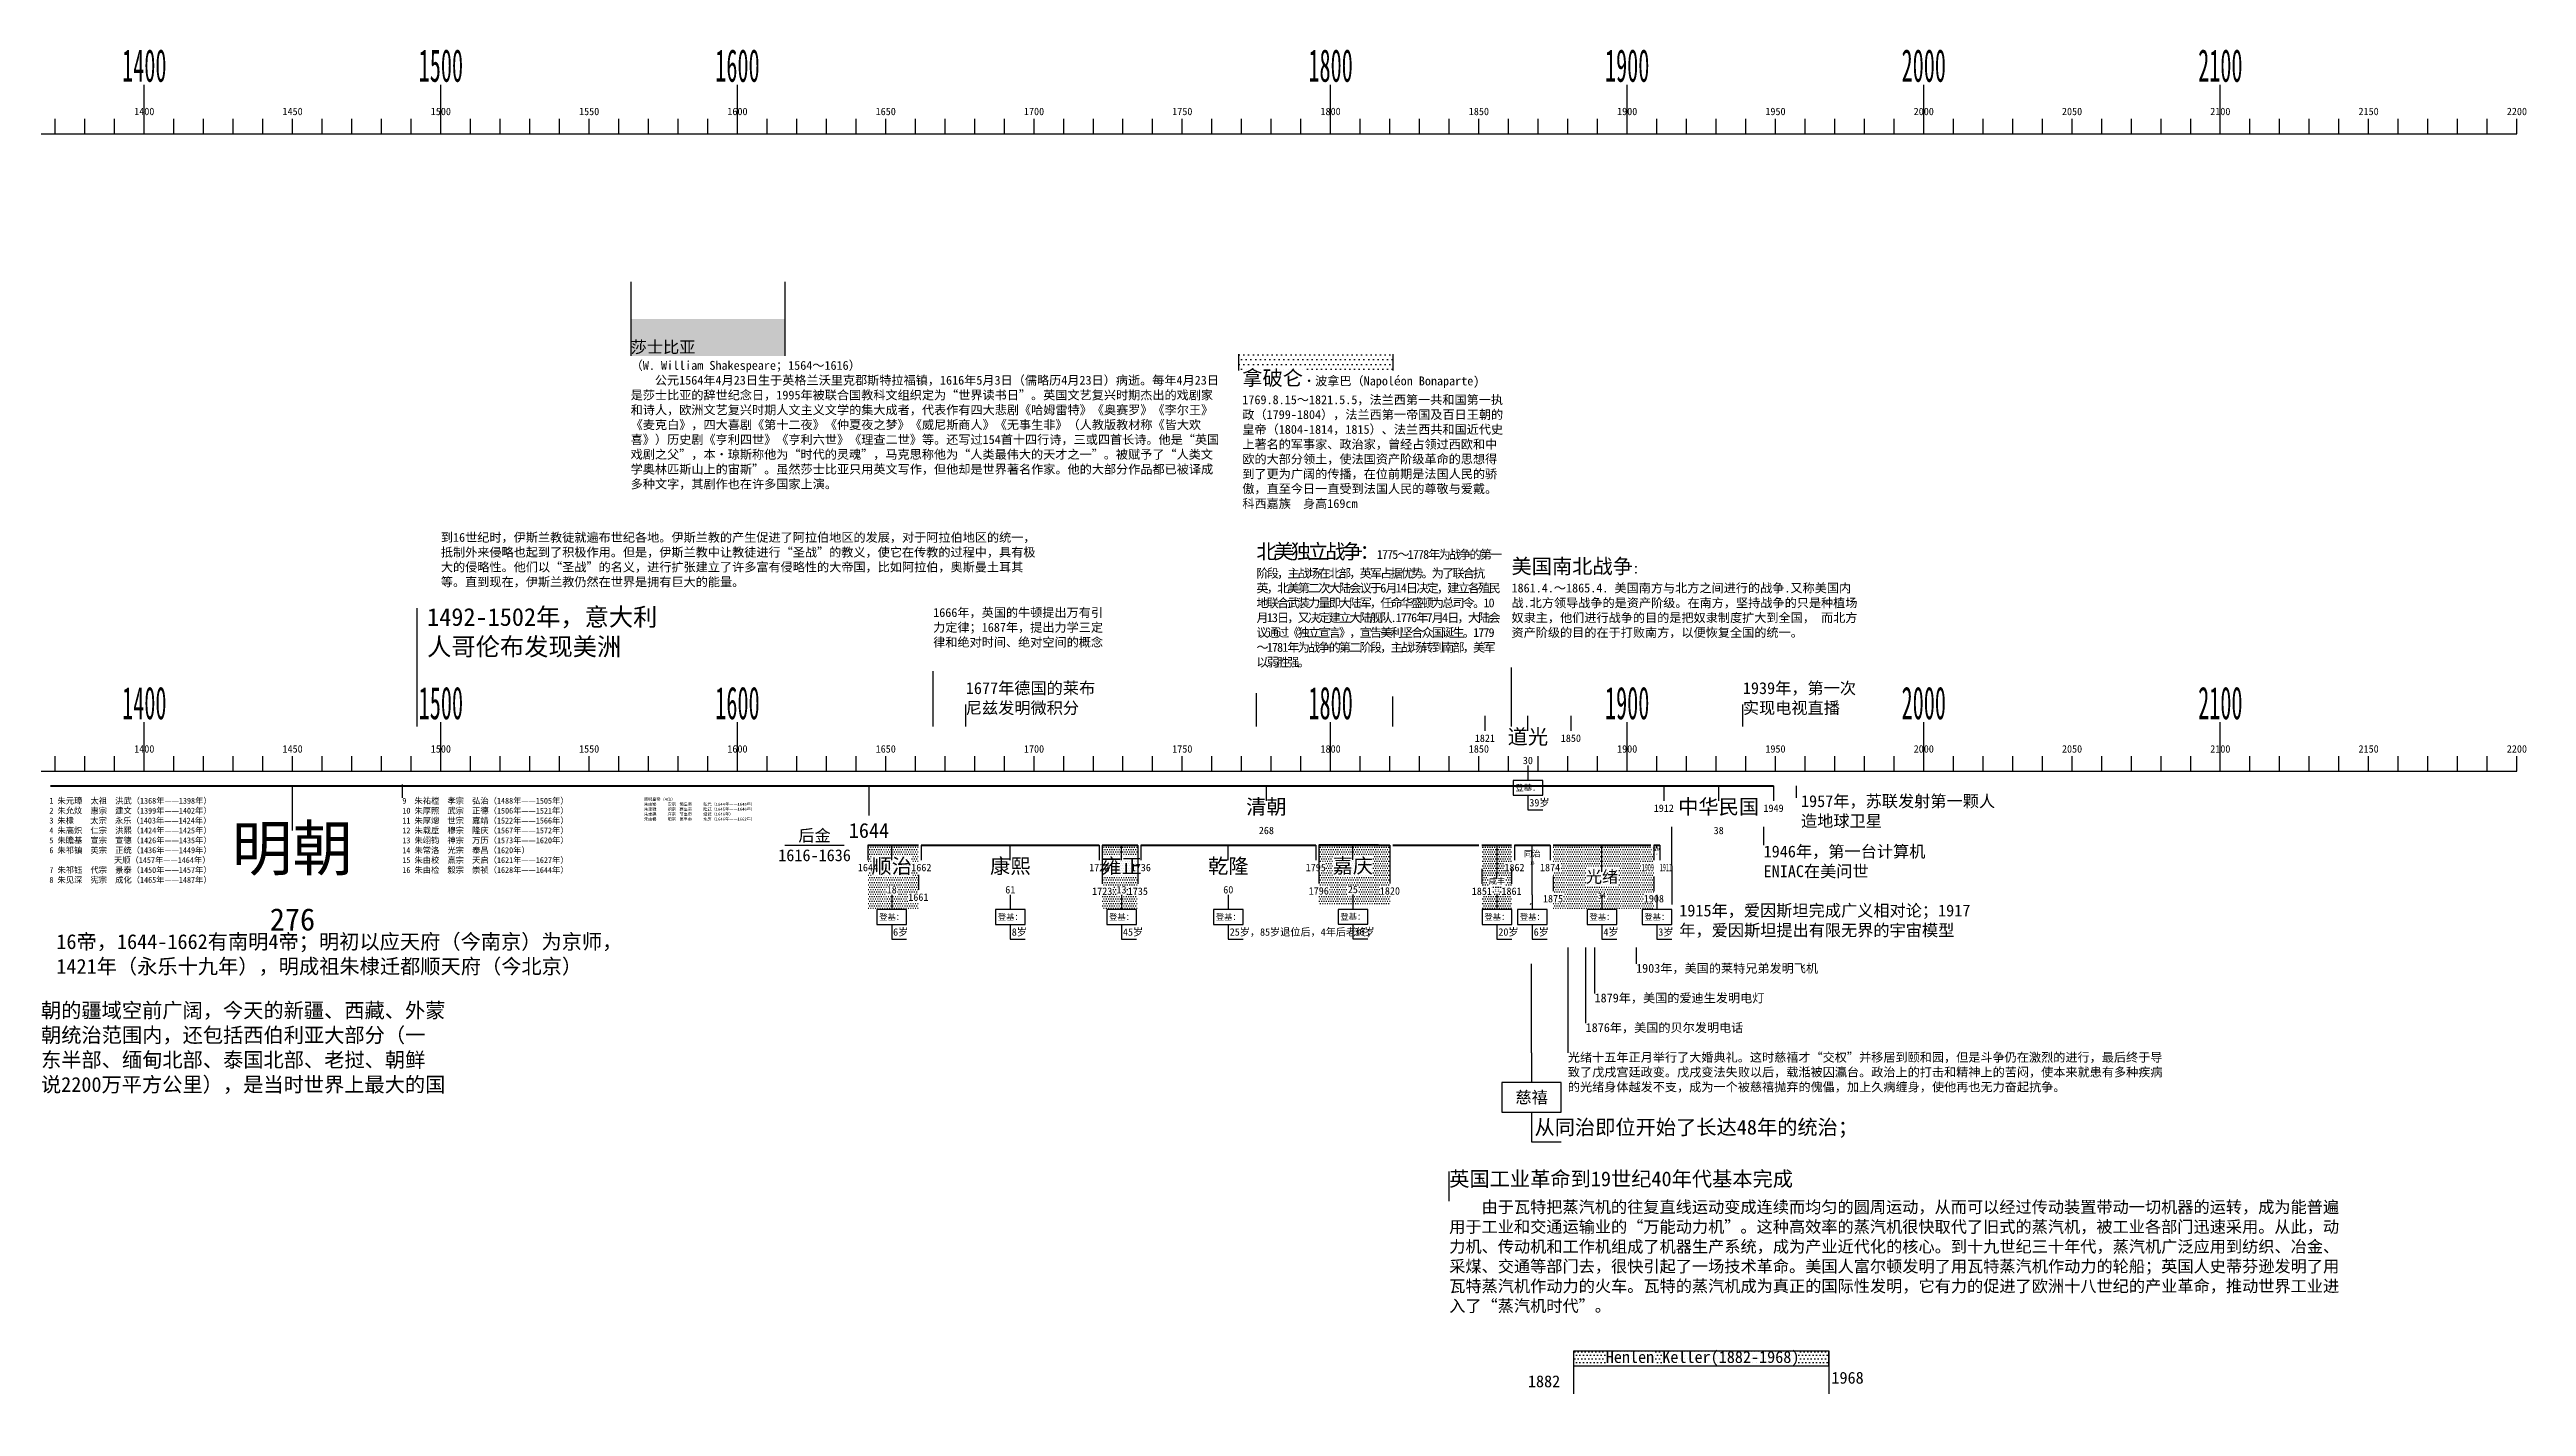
# Model space of a CAD drawing. Header units: millimetres. Extents: x 832 to 8037, y -157 to 740.
# Drawn here: x 6407 to 7242, y 282 to 740 of the extents above; entities that cross this region are included whole.
import ezdxf
from ezdxf.enums import TextEntityAlignment as Align

# ---------------------------------------------------------------- set-up
doc = ezdxf.new("R2010")
doc.units = ezdxf.units.MM
doc.header["$LTSCALE"] = 0.3
for name, color, linetype in [('event', 7, 'Continuous'), ('talent', 7, 'Continuous'), ('基准', 7, 'Continuous'), ('朝代', 7, 'Continuous'), ('箭头', 1, 'Continuous')]:
    doc.layers.add(name, color=color, linetype=linetype)
doc.layers.add('粗线', color=5, linetype='Continuous', lineweight=50)
doc.styles.get("Standard").update_dxf_attribs({"font": ''})
doc.styles.get('Standard').set_extended_font_data('SimSun')
pattern_1 = [(0, (0, 0), (0.396875, 0.79375), [0, -0.79375])]

# ---------------------------------------------------------------- blocks, each defined once
blk = doc.blocks.new('h1')
blk.add_line((0, 0), (0, 5))
blk.add_attdef('22', text='', height=2.5).set_placement((0, 7.5), align=Align.MIDDLE_CENTER)
blk = doc.blocks.new('h8')
at = {"layer": '朝代', "color": 7}
blk.add_line((0, 0), (0, 16.5), dxfattribs=at)
at = {"layer": '朝代', "color": 1, "width": 0.5}
blk.add_attdef('00', text='', height=11, dxfattribs=at).set_placement((0, 23), align=Align.MIDDLE_CENTER)
blk = doc.blocks.new('time')
at = {"layer": '朝代'}
blk.add_line((0, 0), (0, -5), dxfattribs=at)
blk.add_attdef('22', text='', height=2.5, dxfattribs=at).set_placement((0, -7.5), align=Align.MIDDLE_CENTER)
blk = doc.blocks.new('dynasty')
at = {"layer": '基准'}
blk.add_line((0, -5), (0, 0), dxfattribs=at)
at = {"layer": '朝代', "color": 1}
for tag, height, p in [('chao', 5, (0, -7)), ('始终', 2.5, (0, -11)), ('时间', 2.5, (0, -15))]:
    blk.add_attdef(tag, text='', height=height, dxfattribs=at).set_placement(p, align=Align.MIDDLE_CENTER)
blk = doc.blocks.new('event')
at = {"layer": 'event', "color": 5}
for p, q in [((5, -5), (-5, -5)), ((-5, -5), (-5, -10)), ((5, -10), (5, -5)), ((-5, -10), (0, -10)), ((0, -10), (2.5, -10)), ((0, -10), (0, -15)), ((2.5, -10), (5, -10)), ((0, -15), (5, -15))]:
    blk.add_line(p, q, dxfattribs=at)
blk.add_lwpolyline([(0, 0), (0, -5)], dxfattribs=at)
at = {"layer": 'event'}
blk.add_attdef('简要：', text='', height=2, dxfattribs=at).set_placement((0, -7.5), align=Align.MIDDLE_CENTER)
blk.add_attdef('事件', text='', height=2.5, dxfattribs=at).set_placement((0.48, -12.54), align=Align.MIDDLE_LEFT)

msp = doc.modelspace()

# ---------------------------------------------------------------- hatches: boundary and pattern name
at = {"layer": 'event'}
h = msp.add_hatch(dxfattribs=at)
h.set_pattern_fill('DOTS', color=256, style=0)
h.set_pattern_definition([(0, (0, 200.1068), (0.79375, 1.5875), [0, -1.5875])])
h.paths.add_polyline_path([(6838.811, 636.89), (6807.809, 636.89), (6807.809, 631.4), (6838.811, 631.4)])
h.paths.add_polyline_path([(6859.811, 636.89), (6838.811, 636.89), (6838.811, 631.4), (6859.811, 631.4)])
h.paths.add_polyline_path([(6808.294, 632.15), (6896.828, 632.15), (6896.828, 568.522), (6808.294, 568.522)], flags=9)
at = {"layer": 'talent'}
h = msp.add_hatch(dxfattribs=at)
h.set_pattern_fill('DOTS,_I', color=256, scale=0.5, style=2)
h.set_pattern_definition(pattern_1)
h.paths.add_polyline_path([(6682.809, 471.294), (6699.809, 471.294), (6699.809, 449.58), (6682.809, 449.58)])
h = msp.add_hatch(dxfattribs=at)
h.set_pattern_fill('DOTS,_I', color=256, scale=0.5, style=2)
h.set_pattern_definition(pattern_1)
h.paths.add_polyline_path([(6761.811, 471.294), (6773.811, 471.294), (6773.811, 449.58), (6761.811, 449.58)])
h = msp.add_hatch(dxfattribs=at)
h.set_pattern_fill('DOTS', color=256, scale=0.5, style=0)
h.paths.add_polyline_path([(6858.809, 471.294), (6834.793, 471.294), (6834.793, 451.509), (6858.809, 451.509)])
h = msp.add_hatch(dxfattribs=at)
h.set_pattern_fill('DOTS,_I', color=256, scale=0.5, style=2)
h.set_pattern_definition(pattern_1)
h.paths.add_polyline_path([(6899.888, 471.294), (6889.811, 471.294), (6889.811, 449.58), (6899.888, 449.58)])
h.paths.add_polyline_path([(6895.647, 453.936), (6903.974, 453.936), (6903.974, 457.582), (6895.647, 457.582)], flags=9)
h.paths.add_polyline_path([(6885.647, 453.936), (6893.974, 453.936), (6893.974, 457.582), (6885.647, 457.582)], flags=9)
h.paths.add_polyline_path([(6896.646, 461.936), (6904.973, 461.936), (6904.973, 465.582), (6896.646, 465.582)], flags=9)
h.paths.add_polyline_path([(6893.937, 455.326), (6895.839, 455.326), (6895.839, 456.768), (6893.937, 456.768)], flags=24)
h.paths.add_polyline_path([(6891.396, 457.352), (6898.38, 457.352), (6898.38, 461.236), (6891.396, 461.236)], flags=24)
h = msp.add_hatch(dxfattribs=at)
h.set_pattern_fill('DOTS,_I', color=256, scale=0.5, style=2)
h.set_pattern_definition(pattern_1)
h.paths.add_polyline_path([(6913.811, 471.294), (6947.811, 471.294), (6947.811, 449.58), (6913.811, 449.58)])
h = msp.add_hatch(dxfattribs=at)
h.set_pattern_fill('DOTS', color=256, scale=0.75, style=0)
h.set_pattern_definition([(0, (0, -230.5482), (0.5953125, 1.190625), [0, -1.190625])])
h.paths.add_polyline_path([(6938.811, 300.745), (6938.811, 295.745), (7006.809, 295.745), (7006.809, 300.745)])
h.paths.add_polyline_path([(6920.809, 300.745), (6920.809, 295.745), (6938.811, 295.745), (6938.811, 300.745)], flags=17)
h.paths.add_polyline_path([(6930.583, 301.695), (6999.494, 301.695), (6999.494, 294.628), (6930.583, 294.628)], flags=9)
h.paths.add_polyline_path([(6976.809, 296.745), (7017.765, 296.745), (7017.765, 282.012), (6976.809, 282.012)], flags=9)
at = {"layer": '朝代'}
h = msp.add_hatch(dxfattribs=at)
h.set_pattern_fill('DOTS', color=256, style=0)
h.set_pattern_definition([(0, (0, 190.0198), (0.79375, 1.5875), [0, -1.5875])])
h.paths.add_polyline_path([(6602.809, 648.813), (6602.809, 641.313), (6638.811, 641.313), (6638.811, 648.813)])
h.paths.add_polyline_path([(6654.809, 641.313), (6654.809, 648.813), (6638.811, 648.813), (6638.811, 641.313)])
h.paths.add_polyline_path([(6638.811, 641.313), (6638.811, 636.313), (6654.809, 636.313), (6654.809, 641.313)], flags=16)
h.paths.add_polyline_path([(6602.809, 641.313), (6602.809, 636.313), (6638.811, 636.313), (6638.811, 641.313)], flags=16)
h.paths.add_polyline_path([(6601.809, 642.313), (6801.776, 642.313), (6801.776, 576.692), (6601.809, 576.692)], flags=9)

# ---------------------------------------------------------------- linework, layer by layer
for p, q in [((6518.809, 496.294), (6525.809, 496.294)), ((6525.809, 491.794), (6525.809, 487.294))]:
    msp.add_line(p, q)
at = {"lineweight": 30}
msp.add_line((6654.811, 471.294), (6674.811, 471.294), dxfattribs=at)
at = {"layer": 'event'}
for p, q in [((6602.809, 661.313), (6602.809, 636.313)), ((6654.809, 661.313), (6654.809, 636.313)), ((6807.809, 636.89), (6807.809, 631.4)), ((6530.809, 511.294), (6530.809, 551.294)), ((6704.809, 511.294), (6704.809, 530.02)), ((6899.809, 511.294), (6899.809, 531.294)), ((6715.809, 511.294), (6715.809, 518.794)), ((6813.809, 511.294), (6813.809, 522.615)), ((6859.809, 511.294), (6859.809, 521.452)), ((6977.809, 511.294), (6977.809, 518.794)), ((6598.809, 496.294), (6602.809, 496.294)), ((6648.809, 496.294), (6654.809, 496.294)), ((6918.809, 496.294), (6924.809, 496.294)), ((6918.809, 496.294), (6920.809, 496.294)), ((6938.811, 496.294), (6941.811, 496.294)), ((6948.809, 496.294), (6953.809, 496.294)), ((6968.809, 496.294), (6977.809, 496.294)), ((6978.809, 496.294), (6984.809, 496.294)), ((6988.809, 496.294), (6995.809, 496.294)), ((6998.809, 496.294), (7006.809, 496.294)), ((6995.809, 491.294), (6995.809, 487.277)), ((6953.809, 477.482), (6953.811, 451.294)), ((6984.809, 477.482), (6984.809, 471.294)), ((6924.809, 436.783), (6924.809, 411.294)), ((6927.809, 436.783), (6927.809, 421.294)), ((6941.811, 436.783), (6941.811, 431.294)), ((6941.811, 411.92), (6941.811, 411.92)), ((6878.809, 351.294), (6878.809, 361.294))]:
    msp.add_line(p, q, dxfattribs=at)
at = {"layer": 'event', "color": 5}
msp.add_line((6906.811, 454.58), (6906.811, 471.294), dxfattribs=at)
at = {"layer": 'talent'}
for p, q in [((6920.809, 295.745), (6920.809, 300.745)), ((6920.809, 300.745), (7006.809, 300.745)), ((7006.809, 295.745), (7006.809, 300.745)), ((7006.809, 300.745), (7006.809, 286.294)), ((6920.809, 286.294), (6920.809, 295.745)), ((6920.809, 295.745), (7006.809, 295.745))]:
    msp.add_line(p, q, dxfattribs=at)
at = {"layer": '基准'}
for p, q in [((838.809, 711.294), (7238.809, 711.294)), ((6408.809, 711.294), (6408.809, 716.294)), ((6418.809, 711.294), (6418.809, 716.294)), ((6428.809, 711.294), (6428.809, 716.294)), ((6448.809, 711.294), (6448.809, 716.294)), ((6458.809, 711.294), (6458.809, 716.294)), ((6468.809, 711.294), (6468.809, 716.294)), ((6478.809, 711.294), (6478.809, 716.294)), ((6498.809, 711.294), (6498.809, 716.294)), ((6508.809, 711.294), (6508.809, 716.294)), ((6518.809, 711.294), (6518.809, 716.294)), ((6528.809, 711.294), (6528.809, 716.294)), ((6548.809, 711.294), (6548.809, 716.294)), ((6558.809, 711.294), (6558.809, 716.294)), ((6568.809, 711.294), (6568.809, 716.294)), ((6578.809, 711.294), (6578.809, 716.294)), ((6598.809, 711.294), (6598.809, 716.294)), ((6608.809, 711.294), (6608.809, 716.294)), ((6618.809, 711.294), (6618.809, 716.294)), ((6628.809, 711.294), (6628.809, 716.294)), ((6648.809, 711.294), (6648.809, 716.294)), ((6658.809, 711.294), (6658.809, 716.294)), ((6668.809, 711.294), (6668.809, 716.294)), ((6678.809, 711.294), (6678.809, 716.294)), ((6698.809, 711.294), (6698.809, 716.294)), ((6708.809, 711.294), (6708.809, 716.294)), ((6718.809, 711.294), (6718.809, 716.294)), ((6728.809, 711.294), (6728.809, 716.294)), ((6748.809, 711.294), (6748.809, 716.294)), ((6758.809, 711.294), (6758.809, 716.294)), ((6768.809, 711.294), (6768.809, 716.294)), ((6778.809, 711.294), (6778.809, 716.294)), ((6798.809, 711.294), (6798.809, 716.294)), ((6808.809, 711.294), (6808.809, 716.294)), ((6818.809, 711.294), (6818.809, 716.294)), ((6828.809, 711.294), (6828.809, 716.294)), ((6848.809, 711.294), (6848.809, 716.294)), ((6858.809, 711.294), (6858.809, 716.294)), ((6868.809, 711.294), (6868.809, 716.294)), ((6878.809, 711.294), (6878.809, 716.294)), ((6898.809, 711.294), (6898.809, 716.294)), ((6908.809, 711.294), (6908.809, 716.294)), ((6918.809, 711.294), (6918.809, 716.294)), ((6928.809, 711.294), (6928.809, 716.294)), ((6948.809, 711.294), (6948.809, 716.294)), ((6958.809, 711.294), (6958.809, 716.294)), ((6968.809, 711.294), (6968.809, 716.294)), ((6978.809, 711.294), (6978.809, 716.294)), ((6998.809, 711.294), (6998.809, 716.294)), ((7008.809, 711.294), (7008.809, 716.294)), ((7018.809, 711.294), (7018.809, 716.294)), ((7028.809, 711.294), (7028.809, 716.294)), ((7048.809, 711.294), (7048.809, 716.294)), ((7058.809, 711.294), (7058.809, 716.294)), ((7068.809, 711.294), (7068.809, 716.294)), ((7078.809, 711.294), (7078.809, 716.294)), ((7098.809, 711.294), (7098.809, 716.294)), ((7108.809, 711.294), (7108.809, 716.294)), ((7118.809, 711.294), (7118.809, 716.294)), ((7128.809, 711.294), (7128.809, 716.294)), ((7148.809, 711.294), (7148.809, 716.294)), ((7158.809, 711.294), (7158.809, 716.294)), ((7168.809, 711.294), (7168.809, 716.294)), ((7178.809, 711.294), (7178.809, 716.294)), ((7198.809, 711.294), (7198.809, 716.294)), ((7208.809, 711.294), (7208.809, 716.294)), ((7218.809, 711.294), (7218.809, 716.294)), ((7228.809, 711.294), (7228.809, 716.294)), ((6408.809, 496.294), (6408.809, 501.294)), ((6418.809, 496.294), (6418.809, 501.294)), ((6428.809, 496.294), (6428.809, 501.294)), ((6448.809, 496.294), (6448.809, 501.294)), ((6458.809, 496.294), (6458.809, 501.294)), ((6468.809, 496.294), (6468.809, 501.294)), ((6478.809, 496.294), (6478.809, 501.294)), ((6498.809, 496.294), (6498.809, 501.294)), ((6508.809, 496.294), (6508.809, 501.294)), ((6518.809, 496.294), (6518.809, 501.294)), ((6528.809, 496.294), (6528.809, 501.294)), ((6548.809, 496.294), (6548.809, 501.294)), ((6558.809, 496.294), (6558.809, 501.294)), ((6568.809, 496.294), (6568.809, 501.294)), ((6578.809, 496.294), (6578.809, 501.294)), ((6598.809, 496.294), (6598.809, 501.294)), ((6608.809, 496.294), (6608.809, 501.294)), ((6618.809, 496.294), (6618.809, 501.294)), ((6628.809, 496.294), (6628.809, 501.294)), ((6648.809, 496.294), (6648.809, 501.294)), ((6658.809, 496.294), (6658.809, 501.294)), ((6668.809, 496.294), (6668.809, 501.294)), ((6678.809, 496.294), (6678.809, 501.294)), ((6698.809, 496.294), (6698.809, 501.294)), ((6708.809, 496.294), (6708.809, 501.294)), ((6718.809, 496.294), (6718.809, 501.294)), ((6728.809, 496.294), (6728.809, 501.294)), ((6748.809, 496.294), (6748.809, 501.294)), ((6758.809, 496.294), (6758.809, 501.294)), ((6768.809, 496.294), (6768.809, 501.294)), ((6778.809, 496.294), (6778.809, 501.294)), ((6798.809, 496.294), (6798.809, 501.294)), ((6808.809, 496.294), (6808.809, 501.294)), ((6818.809, 496.294), (6818.809, 501.294)), ((6828.809, 496.294), (6828.809, 501.294)), ((6848.809, 496.294), (6848.809, 501.294)), ((6858.809, 496.294), (6858.809, 501.294)), ((6868.809, 496.294), (6868.809, 501.294)), ((6878.809, 496.294), (6878.809, 501.294)), ((6898.809, 496.294), (6898.809, 501.294)), ((6908.809, 496.294), (6908.809, 501.294)), ((6918.809, 496.294), (6918.809, 501.294)), ((6928.809, 496.294), (6928.809, 501.294)), ((6948.809, 496.294), (6948.809, 501.294)), ((6958.809, 496.294), (6958.809, 501.294)), ((6968.809, 496.294), (6968.809, 501.294)), ((6978.809, 496.294), (6978.809, 501.294)), ((6998.809, 496.294), (6998.809, 501.294)), ((7008.809, 496.294), (7008.809, 501.294)), ((7018.809, 496.294), (7018.809, 501.294)), ((7028.809, 496.294), (7028.809, 501.294)), ((7048.809, 496.294), (7048.809, 501.294)), ((7058.809, 496.294), (7058.809, 501.294)), ((7068.809, 496.294), (7068.809, 501.294)), ((7078.809, 496.294), (7078.809, 501.294)), ((7098.809, 496.294), (7098.809, 501.294)), ((7108.809, 496.294), (7108.809, 501.294)), ((7118.809, 496.294), (7118.809, 501.294)), ((7128.809, 496.294), (7128.809, 501.294)), ((7148.809, 496.294), (7148.809, 501.294)), ((7158.809, 496.294), (7158.809, 501.294)), ((7168.809, 496.294), (7168.809, 501.294)), ((7178.809, 496.294), (7178.809, 501.294)), ((7198.809, 496.294), (7198.809, 501.294)), ((7208.809, 496.294), (7208.809, 501.294)), ((7218.809, 496.294), (7218.809, 501.294)), ((7228.809, 496.294), (7228.809, 501.294)), ((838.809, 496.294), (7238.809, 496.294))]:
    msp.add_line(p, q, dxfattribs=at)
at = {"layer": '朝代'}
for p, q in [((6859.811, 636.89), (6859.811, 631.4)), ((6761.811, 471.294), (6761.811, 463.294)), ((6773.811, 471.294), (6773.811, 463.294)), ((6855.013, 471.395), (6834.793, 471.395)), ((6834.809, 471.294), (6834.809, 463.294)), ((6858.809, 471.294), (6858.809, 463.294)), ((6894.888, 471.294), (6894.888, 462.066)), ((6930.311, 466.294), (6930.311, 471.294)), ((6906.406, 451.618), (6906.144, 451.294)), ((6918.809, 436.783), (6918.809, 401.294)), ((6906.6, 401.294), (6906.6, 431.294))]:
    msp.add_line(p, q, dxfattribs=at)
for points in [[(6721.989, 463.945, 0, 0, 0), (6710.481, 463.945, 2, 0, 0), (6705.851, 463.945, 0, 0, 0)], [(6739.633, 463.945, 0, 0, 0), (6751.14, 463.945, 2, 0, 0), (6755.771, 463.945, 0, 0, 0)], [(6796.542, 463.945, 0, 0, 0), (6785.034, 463.945, 2, 0, 0), (6780.404, 463.945, 0, 0, 0)], [(6812.08, 463.945, 0, 0, 0), (6823.587, 463.945, 2, 0, 0), (6828.218, 463.945, 0, 0, 0)]]:
    msp.add_lwpolyline(points, format="xyseb", dxfattribs=at)
at = {"layer": '粗线', "color": 1}
for p, q in [((6407.158, 491.294), (6683.158, 491.294)), ((6834.809, 471.294), (6834.809, 471.294))]:
    msp.add_line(p, q, dxfattribs=at)
at = {"layer": '粗线'}
for p, q in [((6683.158, 491.294), (6951.158, 491.294)), ((6682.809, 471.294), (6699.809, 471.294)), ((6774.811, 471.294), (6833.811, 471.294)), ((6859.811, 471.294), (6888.811, 471.294)), ((6900.811, 471.294), (6912.811, 471.294)), ((6947.811, 471.294), (6949.811, 471.294))]:
    msp.add_line(p, q, dxfattribs=at)
at = {"layer": '粗线', "color": 3}
for p, q in [((6951.158, 491.294), (6988.158, 491.294)), ((6700.811, 471.294), (6760.811, 471.294)), ((6834.809, 471.294), (6858.809, 471.294)), ((6889.811, 471.294), (6899.811, 471.294)), ((6913.811, 471.294), (6946.811, 471.294))]:
    msp.add_line(p, q, dxfattribs=at)
at = {"layer": '粗线', "color": 4}
msp.add_line((6761.811, 471.294), (6773.811, 471.294), dxfattribs=at)

# ---------------------------------------------------------------- block references
at = {"layer": 'event'}
for p, values in [((6905.33, 498.189), {'简要：': '登基：', '事件': '39岁'}), ((6690.809, 454.58), {'简要：': '登基：', '事件': '6岁'}), ((6730.811, 454.58), {'简要：': '登基：', '事件': '8岁'}), ((6768.311, 454.58), {'简要：': '登基：', '事件': '45岁'}), ((6804.311, 454.58), {'简要：': '登基：', '事件': '25岁，85岁退位后，4年后老终；'}), ((6846.309, 454.681), {'简要：': '登基：', '事件': '36岁'}), ((6894.888, 454.58), {'简要：': '登基：', '事件': '20岁'}), ((6906.811, 454.58), {'简要：': '登基：', '事件': '6岁'}), ((6930.311, 454.58), {'简要：': '登基：', '事件': '4岁'}), ((6948.811, 454.58), {'简要：': '登基：', '事件': '3岁'})]:
    msp.add_blockref('event', p, dxfattribs=at).add_auto_attribs(values)
at = {"layer": 'event', "xscale": 2, "yscale": 2, "zscale": 2}
msp.add_blockref('event', (6906.6, 401.294), dxfattribs=at).add_auto_attribs({'简要：': '慈禧', '事件': '从同治即位开始了长达48年的统治；'})
at = {"layer": '基准'}
for name, p, values in [('h8', (6438.809, 711.294), {'00': '1400'}), ('h8', (6538.809, 711.294), {'00': '1500'}), ('h8', (6638.809, 711.294), {'00': '1600'}), ('h8', (6838.809, 711.294), {'00': '1800'}), ('h8', (6938.809, 711.294), {'00': '1900'}), ('h8', (7038.809, 711.294), {'00': '2000'}), ('h8', (7138.809, 711.294), {'00': '2100'}), ('h1', (6488.809, 711.294), {'22': '1450'}), ('h1', (6588.809, 711.294), {'22': '1550'}), ('h1', (6688.809, 711.294), {'22': '1650'}), ('h1', (6788.809, 711.294), {'22': '1750'}), ('h1', (6888.809, 711.294), {'22': '1850'}), ('h1', (6988.809, 711.294), {'22': '1950'}), ('h1', (7088.809, 711.294), {'22': '2050'}), ('h1', (7188.809, 711.294), {'22': '2150'}), ('h8', (6438.809, 496.294), {'00': '1400'}), ('h8', (6538.809, 496.294), {'00': '1500'}), ('h8', (6638.809, 496.294), {'00': '1600'}), ('h8', (6838.809, 496.294), {'00': '1800'}), ('h8', (6938.809, 496.294), {'00': '1900'}), ('h8', (7038.809, 496.294), {'00': '2000'}), ('h8', (7138.809, 496.294), {'00': '2100'}), ('h1', (6488.809, 496.294), {'22': '1450'}), ('h1', (6588.809, 496.294), {'22': '1550'}), ('h1', (6688.809, 496.294), {'22': '1650'}), ('h1', (6788.809, 496.294), {'22': '1750'}), ('h1', (6888.809, 496.294), {'22': '1850'}), ('h1', (6988.809, 496.294), {'22': '1950'}), ('h1', (7088.809, 496.294), {'22': '2050'}), ('h1', (7188.809, 496.294), {'22': '2150'})]:
    msp.add_blockref(name, p, dxfattribs=at).add_auto_attribs(values)
ref = msp.add_blockref('h1', (6438.809, 711.294), dxfattribs=at)
ref.add_attrib('22', '1400', dxfattribs={"layer": '0', "color": 1, "height": 2.5}).set_placement((6438.809, 718.794), align=Align.MIDDLE_CENTER)
ref = msp.add_blockref('h1', (6538.809, 711.294), dxfattribs=at)
ref.add_attrib('22', '1500', dxfattribs={"layer": '0', "color": 1, "height": 2.5}).set_placement((6538.809, 718.794), align=Align.MIDDLE_CENTER)
ref = msp.add_blockref('h1', (6638.809, 711.294), dxfattribs=at)
ref.add_attrib('22', '1600', dxfattribs={"layer": '0', "color": 1, "height": 2.5}).set_placement((6638.809, 718.794), align=Align.MIDDLE_CENTER)
ref = msp.add_blockref('h1', (6738.809, 711.294), dxfattribs=at)
ref.add_attrib('22', '1700', dxfattribs={"layer": '0', "color": 1, "height": 2.5}).set_placement((6738.809, 718.794), align=Align.MIDDLE_CENTER)
ref = msp.add_blockref('h1', (6838.809, 711.294), dxfattribs=at)
ref.add_attrib('22', '1800', dxfattribs={"layer": '0', "color": 1, "height": 2.5}).set_placement((6838.809, 718.794), align=Align.MIDDLE_CENTER)
ref = msp.add_blockref('h1', (6938.809, 711.294), dxfattribs=at)
ref.add_attrib('22', '1900', dxfattribs={"layer": '0', "color": 1, "height": 2.5}).set_placement((6938.809, 718.794), align=Align.MIDDLE_CENTER)
ref = msp.add_blockref('h1', (7038.809, 711.294), dxfattribs=at)
ref.add_attrib('22', '2000', dxfattribs={"layer": '0', "color": 1, "height": 2.5}).set_placement((7038.809, 718.794), align=Align.MIDDLE_CENTER)
ref = msp.add_blockref('h1', (7138.809, 711.294), dxfattribs=at)
ref.add_attrib('22', '2100', dxfattribs={"layer": '0', "color": 1, "height": 2.5}).set_placement((7138.809, 718.794), align=Align.MIDDLE_CENTER)
ref = msp.add_blockref('h1', (7238.809, 711.294), dxfattribs=at)
ref.add_attrib('22', '2200', dxfattribs={"layer": '0', "color": 1, "height": 2.5}).set_placement((7238.809, 718.794), align=Align.MIDDLE_CENTER)
ref = msp.add_blockref('h1', (6438.809, 496.294), dxfattribs=at)
ref.add_attrib('22', '1400', dxfattribs={"layer": '0', "color": 1, "height": 2.5}).set_placement((6438.809, 503.794), align=Align.MIDDLE_CENTER)
ref = msp.add_blockref('h1', (6538.809, 496.294), dxfattribs=at)
ref.add_attrib('22', '1500', dxfattribs={"layer": '0', "color": 1, "height": 2.5}).set_placement((6538.809, 503.794), align=Align.MIDDLE_CENTER)
ref = msp.add_blockref('h1', (6638.809, 496.294), dxfattribs=at)
ref.add_attrib('22', '1600', dxfattribs={"layer": '0', "color": 1, "height": 2.5}).set_placement((6638.809, 503.794), align=Align.MIDDLE_CENTER)
ref = msp.add_blockref('h1', (6738.809, 496.294), dxfattribs=at)
ref.add_attrib('22', '1700', dxfattribs={"layer": '0', "color": 1, "height": 2.5}).set_placement((6738.809, 503.794), align=Align.MIDDLE_CENTER)
ref = msp.add_blockref('h1', (6838.809, 496.294), dxfattribs=at)
ref.add_attrib('22', '1800', dxfattribs={"layer": '0', "color": 1, "height": 2.5}).set_placement((6838.809, 503.794), align=Align.MIDDLE_CENTER)
ref = msp.add_blockref('h1', (6938.809, 496.294), dxfattribs=at)
ref.add_attrib('22', '1900', dxfattribs={"layer": '0', "color": 1, "height": 2.5}).set_placement((6938.809, 503.794), align=Align.MIDDLE_CENTER)
ref = msp.add_blockref('h1', (7038.809, 496.294), dxfattribs=at)
ref.add_attrib('22', '2000', dxfattribs={"layer": '0', "color": 1, "height": 2.5}).set_placement((7038.809, 503.794), align=Align.MIDDLE_CENTER)
ref = msp.add_blockref('h1', (7138.809, 496.294), dxfattribs=at)
ref.add_attrib('22', '2100', dxfattribs={"layer": '0', "color": 1, "height": 2.5}).set_placement((7138.809, 503.794), align=Align.MIDDLE_CENTER)
ref = msp.add_blockref('h1', (7238.809, 496.294), dxfattribs=at)
ref.add_attrib('22', '2200', dxfattribs={"layer": '0', "color": 1, "height": 2.5}).set_placement((7238.809, 503.794), align=Align.MIDDLE_CENTER)
at = {"layer": '朝代'}
for name, p, values in [('time', (6890.829, 514.903), {'22': '1821'}), ('dynasty', (6905.33, 514.903), {'chao': '道光', '时间': '30'}), ('time', (6919.829, 514.903), {'22': '1850'}), ('dynasty', (6817.158, 491.294), {'chao': '清朝', '时间': '268'}), ('time', (6951.158, 491.294), {'22': '1912'}), ('dynasty', (6969.658, 491.294), {'chao': '中华民国', '时间': '38'}), ('time', (6988.158, 491.294), {'22': '1949'}), ('time', (6682.809, 471.294), {'22': '1644'}), ('dynasty', (6690.809, 471.294), {'chao': '顺治', '时间': '18'}), ('time', (6700.811, 471.294), {'22': '1662'}), ('dynasty', (6730.811, 471.294), {'chao': '康熙', '时间': '61'}), ('time', (6760.811, 471.294), {'22': '1722'}), ('time', (6774.811, 471.294), {'22': '1736'}), ('dynasty', (6804.311, 471.294), {'chao': '乾隆', '时间': '60'}), ('time', (6833.809, 471.294), {'22': '1795'}), ('dynasty', (6846.309, 471.395), {'chao': '嘉庆', '时间': '25'}), ('time', (6900.809, 471.294), {'22': '1862'}), ('time', (6912.809, 471.294), {'22': '1874'}), ('time', (6699.811, 461.294), {'22': '1661'}), ('time', (6761.811, 463.294), {'22': '1723'}), ('time', (6773.811, 463.294), {'22': '1735'}), ('time', (6834.809, 463.395), {'22': '1796'}), ('time', (6858.809, 463.395), {'22': '1820'}), ('time', (6889.811, 463.294), {'22': '1851'}), ('time', (6899.811, 463.294), {'22': '1861'}), ('time', (6913.809, 460.794), {'22': '1875'}), ('time', (6947.811, 460.794), {'22': '1908'})]:
    msp.add_blockref(name, p, dxfattribs=at).add_auto_attribs(values)
for name, p, xscale, yscale, zscale, values in [('dynasty', (6488.764, 491.294), 3, 3, 3, {'chao': '明朝', '时间': '276'}), ('time', (6683.158, 491.294), 2, 2, 2, {'22': '1644'}), ('dynasty', (6906.811, 471.294), 0.3999999999996362, 0.3999999999999773, 0.4, {'chao': '同治', '时间': '13'}), ('dynasty', (6948.811, 471.294), 0.1999999999998181, 0.1999999999999886, 0.2, {'chao': '宣统', '时间': '3'}), ('dynasty', (6894.888, 462.066), 0.3999999999996362, 0.3999999999999773, 0.4, {'chao': '咸丰', '时间': '11'}), ('dynasty', (6930.311, 466.294), 0.7999999999999545, 0.7999999999999972, 0.8, {'chao': '光绪', '时间': '34'})]:
    msp.add_blockref(name, p, dxfattribs=dict(at, xscale=xscale, yscale=yscale, zscale=zscale)).add_auto_attribs(values)
at = {"layer": '朝代', "color": 4}
msp.add_blockref('dynasty', (6768.311, 471.294), dxfattribs=at).add_auto_attribs({'chao': '雍正', '时间': '13'})
at = {"layer": '朝代'}
ref = msp.add_blockref('time', (6947.811, 471.294), dxfattribs=at)
ref.add_attrib('22', '1909', dxfattribs={"height": 2.5, "width": 0.5}).set_placement((6947.811, 463.794), align=Align.MIDDLE_RIGHT)
ref = msp.add_blockref('time', (6949.811, 471.294), dxfattribs=at)
ref.add_attrib('22', '1911', dxfattribs={"height": 2.5, "width": 0.5}).set_placement((6949.811, 463.794), align=Align.MIDDLE_LEFT)

# ---------------------------------------------------------------- texts
at = {"insert": (6607.278, 487.294), "char_height": 1, "width": 36.88167, "attachment_point": 1}
msp.add_mtext('{\\fSimSun|b0|i0|c134|p2;南明皇帝（4位）^I^I^I\\P朱由崧^I安宗^I简皇帝\\~^I弘光（1644年——1645年）\\P朱聿键^I绍宗^I襄皇帝^I隆武（1645年——1646年）\\P朱聿鐭^I庄宗^I节皇帝\\~^I绍武（1646年）\\P朱由榔^I昭宗^I匡皇帝^I永历（1646年——1662年）}', dxfattribs=at)
at = {"layer": 'event'}
for s, insert, char_height, width, attachment_point in [('{\\fSimSun|b1|i0|c134|p2;莎士比亚\\P\\fSimSun|b0|i0|c134|p2;\\H0.75x;（W. William Shakespeare；1564～1616）\\P    公元1564年4月23日生于英格兰沃里克郡斯特拉福镇，1616年5月3日（儒略历4月23日）病逝。每年4月23日是莎士比亚的辞世纪念日，1995年被联合国教科文组织定为“世界读书日”。英国文艺复兴时期杰出的戏剧家和诗人，欧洲文艺复兴时期人文主义文学的集大成者，代表作有四大悲剧《哈姆雷特》《奥赛罗》《李尔王》《麦克白》，四大喜剧《第十二夜》《仲夏夜之梦》《威尼斯商人》《无事生非》（人教版教材称《皆大欢喜》）历史剧《亨利四世》《亨利六世》《理查二世》等。还写过154首十四行诗，三或四首长诗。他是“英国戏剧之父”，本·琼斯称他为“时代的灵魂”，马克思称他为“人类最伟大的天才之一”。被赋予了“人类文学奥林匹斯山上的宙斯”。虽然莎士比亚只用英文写作，但他却是世界著名作家。他的大部分作品都已被译成多种文字，其剧作也在许多国家上演。}', (6602.809, 641.313), 4, 199.42278, 1), ('{\\fSimSun|b1|i0|c134|p2;\\H1.667x;拿破仑\\fSimSun|b1|i0|c0|p2;\\H0.6x;·\\fSimSun|b1|i0|c134|p2;波拿巴\\fSimSun|b0|i0|c134|p2;（\\fSimSun|b0|i0|c0|p2;Napoléon Bonaparte\\fSimSun|b0|i0|c134|p2;)\\P\\fSimSun|b0|i0|c0|p2;1769.8.15\\fSimSun|b0|i0|c134|p2;～\\fSimSun|b0|i0|c0|p2;1821.5.5\\fSimSun|b0|i0|c134|p2;，法兰西第一共和国第一执政（\\fSimSun|b0|i0|c0|p2;1799-1804\\fSimSun|b0|i0|c134|p2;），法兰西第一帝国及百日王朝的皇帝（\\fSimSun|b0|i0|c0|p2;1804-1814\\fSimSun|b0|i0|c134|p2;，\\fSimSun|b0|i0|c0|p2;1815\\fSimSun|b0|i0|c134|p2;）、法兰西共和国近代史上著名的军事家、政治家，曾经占领过西欧和中欧的大部分领土，使法国资产阶级革命的思想得到了更为广阔的传播，在位前期是法国人民的骄傲，直至今日一直受到法国人民的尊敬与爱戴。科西嘉族\u3000身高\\fSimSun|b0|i0|c0|p2;169cm}', (6809.044, 631.4), 3, 88.0464, 1), ('{\\fSimSun|b0|i0|c134|p2;\\T0.8;北美独立战争：\\fSimSun|b0|i0|c0|p2;\\H0.6x;1775\\fSimSun|b0|i0|c134|p2;～\\fSimSun|b0|i0|c0|p2;1778\\fSimSun|b0|i0|c134|p2;年为战争的第一阶段，主战场在北部，英军占据优势。为了联合抗英，北美第二次大陆会议于\\fSimSun|b0|i0|c0|p2;6\\fSimSun|b0|i0|c134|p2;月\\fSimSun|b0|i0|c0|p2;14\\fSimSun|b0|i0|c134|p2;日决定，建立各殖民地联合武装力量即大陆军，任命华盛顿为总司令。\\fSimSun|b0|i0|c0|p2;10\\fSimSun|b0|i0|c134|p2;月\\fSimSun|b0|i0|c0|p2;13\\fSimSun|b0|i0|c134|p2;日，又决定建立大陆舰队.\\fSimSun|b0|i0|c0|p2;1776\\fSimSun|b0|i0|c134|p2;年\\fSimSun|b0|i0|c0|p2;7\\fSimSun|b0|i0|c134|p2;月\\fSimSun|b0|i0|c0|p2;4\\fSimSun|b0|i0|c134|p2;日，大陆会议通过《独立宣言》，宣告美利坚合众国诞生。\\fSimSun|b0|i0|c0|p2;1779\\fSimSun|b0|i0|c134|p2;～\\fSimSun|b0|i0|c0|p2;1781\\fSimSun|b0|i0|c134|p2;年为战争的第二阶段，主战场转到南部，美军以弱胜强。}', (6813.809, 572.892), 5, 82.44496, 1), ('{\\fSimSun|b1|i0|c134|p2;\\H1.667x;美国南北战争\\H0.6x;：\\P\\fSimSun|b0|i0|c0|p2;1861\\fSimSun|b0|i0|c134|p2;.\\fSimSun|b0|i0|c0|p2;4\\fSimSun|b0|i0|c134|p2;.～\\fSimSun|b0|i0|c0|p2;1865\\fSimSun|b0|i0|c134|p2;.\\fSimSun|b0|i0|c0|p2;4\\fSimSun|b0|i0|c134|p2;. 美国南方与北方之间进行的战争.又称美国内战.北方领导战争的是资产阶级。在南方，坚持战争的只是种植场奴隶主，他们进行战争的目的是把奴隶制度扩大到全国， 而北方资产阶级的目的在于打败南方，以便恢复全国的统一。}', (6899.809, 567.903), 3, 118.6106, 1), ('{\\fSimSun|b0|i0|c0|p2;1492-1502\\fSimSun|b0|i0|c134|p2;年，意大利人哥伦布发现美洲}', (6534.168, 551.294), 6, 78.32968, 1), ('{\\fSimSun|b0|i0|c0|p2;1666\\fSimSun|b0|i0|c134|p2;年，英国的牛顿提出万有引力定律；\\fSimSun|b0|i0|c0|p2;1687\\fSimSun|b0|i0|c134|p2;年，提出力学三定律和绝对时间、绝对空间的概念}', (6704.809, 551.294), 3, 58.03951, 1), ('{\\fSimSun|b0|i0|c0|p2;1677\\fSimSun|b0|i0|c134|p2;年德国的莱布尼兹发明微积分}', (6715.809, 526.294), 4, 45.70514, 1), ('{\\fSimSun|b0|i0|c0|p2;1939\\fSimSun|b0|i0|c134|p2;年，第一次实现电视直播}', (6977.809, 526.294), 4, 41.25276, 1), ('{\\fSimSun|b0|i0|c0|p2;1957\\fSimSun|b0|i0|c134|p2;年，苏联发射第一颗人造地球卫星}', (6997.415, 488.179), 4, 66.37, 1), ('后金1616-1636', (6664.811, 471.227), 4, 27.98502, 5), ('{\\fSimSun|b0|i0|c0|p2;1946\\fSimSun|b0|i0|c134|p2;年，第一台计算机\\fSimSun|b0|i0|c0|p2;ENIAC\\fSimSun|b0|i0|c134|p2;在美问世}', (6984.809, 471.2), 4, 58.00134, 1), ('元朝,15帝，1218年蒙古灭西辽，\\P1227年灭西夏，1234年灭金国，\\P1246年招降吐蕃，1253年灭大理，\\P1279年灭南宋，元朝最终统一中国。\\P1272年定都燕京，称为大都（今北京）。元朝的疆域空前广阔，今天的新疆、西藏、外蒙古、云南、东北、台湾及南海诸岛，都在元朝统治范围内，还包括西伯利亚大部分（一说东边到白令海）、锡金、不丹、克什米尔东半部、缅甸北部、泰国北部、老挝、朝鲜东北部。领土面积超过2000万平方公里（一说2200万平方公里），是当时世界上最大的国家。', (6274.412, 451.457), 5, 265.16986, 1), ('{\\fSimSun|b0|i0|c0|p2;1915\\fSimSun|b0|i0|c134|p2;年，爱因斯坦完成广义相对论；\\fSimSun|b0|i0|c0|p2;1917\\fSimSun|b0|i0|c134|p2;年，爱\\H0.9998x;因斯坦提出有限无界的宇宙模型}', (6956.371, 451.294), 4, 103.34296, 1), ('{\\fSimSun|b0|i0|c134|p2;16帝，1644-1662有南明4帝；明初以应天府（今南京）为京师，1421年（永乐十九年），明成祖朱棣迁都顺天府（今北京）}', (6409.148, 441.294), 5, 196.48416, 1), ('{\\fSimSun|b0|i0|c0|p2;\\H0.75x;1903\\fSimSun|b0|i0|c134|p2;年，美国的莱特兄弟发明飞机}', (6941.811, 431.294), 4, 64.08443, 1), ('{\\fSimSun|b0|i0|c0|p2;1879\\fSimSun|b0|i0|c134|p2;年，美国的爱迪生发明电灯}', (6927.809, 421.294), 3, 59.58171, 1), ('{\\fSimSun|b0|i0|c0|p2;1876\\fSimSun|b0|i0|c134|p2;年，美国的贝尔发明电话}', (6924.809, 411.294), 3, 57.83992, 1), ('{\\fSimSun|b0|i0|c134|p2;光绪十五年正月举行了大婚典礼。这时慈禧才“交权”并移居到颐和园，但是斗争仍在激烈的进行，最后终于导致了戊戌宫廷政变。戊戌变法失败以后，载湉被囚瀛台。政治上的打击和精神上的苦闷，使本来就患有多种疾病的光绪身体越发不支，成为一个被慈禧抛弃的傀儡，加上久病缠身，使他再也无力奋起抗争。}', (6918.809, 401.294), 3, 203.06977, 1), ('{\\fSimSun|b0|i0|c134|p2;\\C0;    由于瓦特把蒸汽机的往复直线运动变成连续而均匀的圆周运动，从而可以经过传动装置带动一切机器的运转，成为能普遍用于工业和交通运输业的“万能动力机”。这种高效率的蒸汽机很快取代了旧式的蒸汽机，被工业各部门迅速采用。从此，动力机、传动机和工作机组成了机器生产系统，成为产业近代化的核心。到十九世纪三十年代，蒸汽机广泛应用到纺织、冶金、采煤、交通等部门去，很快引起了一场技术革命。美国人富尔顿发明了用瓦特蒸汽机作动力的轮船；英国人史蒂芬逊发明了用瓦特蒸汽机作动力的火车。瓦特的蒸汽机成为真正的国际性发明，它有力的促进了欧洲十八世纪的产业革命，推动世界工业进入了“蒸汽机时代”。}', (6878.809, 351.294), 4, 301.32054, 1), ('1882', (6905.34, 292.505), 4, 15.09165, 1), ('1968', (7007.679, 293.705), 4, 15.09165, 1)]:
    msp.add_mtext(s, dxfattribs=dict(at, insert=insert, char_height=char_height, width=width, attachment_point=attachment_point))
at = {"layer": 'talent', "insert": (6931.583, 300.695), "char_height": 4, "width": 70.08237, "attachment_point": 1}
msp.add_mtext('{\\fSimSun|b0|i0|c134|p2;Henlen Keller(1882-1968)}', dxfattribs=at)
at = {"layer": '朝代', "attachment_point": 1}
for s, insert, char_height, width in [('{\\fSimSun|b0|i0|c134|p2;\\H0.5x;1 朱元璋  太祖  洪武（1368年——1398年）\\P2 朱允炆  惠宗  建文（1399年——1402年）\\P3 朱棣    太宗  永乐（1403年——1424年）\\P4 朱高炽  仁宗  洪熙（1424年——1425年）\\P5 朱瞻基  宣宗  宣德（1426年——1435年）\\P6 朱祁镇  英宗  正统（1436年——1449年）\\P                天顺（1457年——1464年）\\P7 朱祁钰  代宗  景泰（1450年——1457年）\\H0.5x;\\P\\H2x;8 朱见深  宪宗  成化（1465年——1487年）}', (6406.809, 487.294), 4, 60.04043), ('{\\fSimSun|b0|i0|c134|p2;9  朱祐樘  孝宗  弘治（1488年——1505年）\\P10 朱厚照  武宗  正德（1506年——1521年）\\P11 朱厚熜  世宗  嘉靖（1522年——1566年）\\P12 朱载垕  穆宗  隆庆（1567年——1572年）\\P13 朱翊钧  神宗  万历（1573年——1620年）\\P14 朱常洛  光宗  泰昌（1620年）\\P15 朱由校  熹宗  天启（1621年——1627年）\\P16 朱由检  毅宗  崇祯（1628年——1644年）}', (6525.809, 487.294), 2, 57.30904)]:
    msp.add_mtext(s, dxfattribs=dict(at, insert=insert, char_height=char_height, width=width))
at = {"layer": '箭头', "attachment_point": 1}
for s, insert, char_height, width in [('{\\fSimSun|b0|i0|c134|p2;\\C0;到16世纪时，伊斯兰教徒就遍布世纪各地。伊斯兰教的产生促进了阿拉伯地区的发展，对于阿拉伯地区的统一，抵制外来侵略也起到了积极作用。但是，伊斯兰教中让教徒进行“圣战”的教义，使它在传教的过程中，具有极大的侵略性。他们以“圣战”的名义，进行扩张建立了许多富有侵略性的大帝国，比如阿拉伯，奥斯曼土耳其等。直到现在，伊斯兰教仍然在世界是拥有巨大的能量。}', (6538.811, 576.642), 3, 200), ('{\\fSimSun|b0|i0|c134|p2;英国工业革命到19世纪40年代基本完成}', (6878.809, 361.294), 5, 199.66256)]:
    msp.add_mtext(s, dxfattribs=dict(at, insert=insert, char_height=char_height, width=width))

doc.saveas('drawing.dxf')
